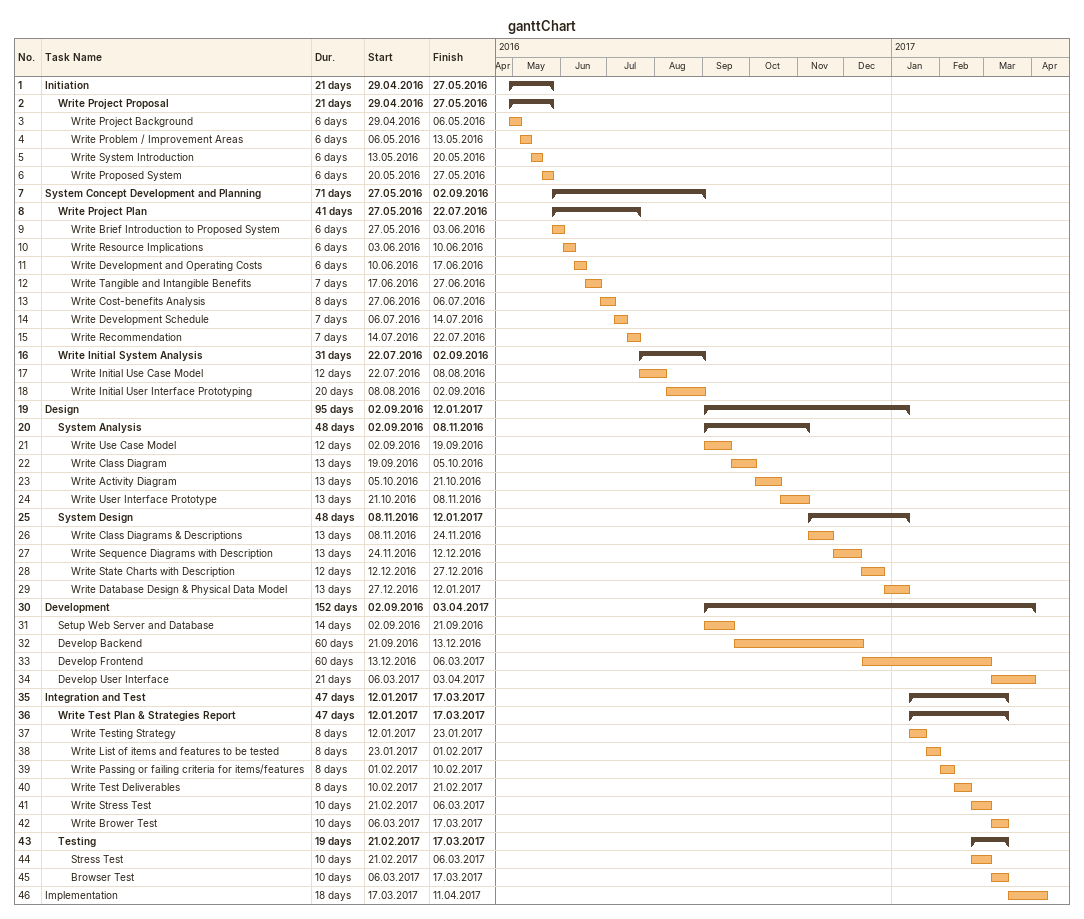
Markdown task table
ganttChart

| ID | Level | Task | Duration | Start | Finish |
|---|---|---|---|---|---|
| 1 | 1 | **Initiation** | 21d | 2016-04-29 | 2016-05-27 |
| 2 | 2 | **Write Project Proposal** | 21d | 2016-04-29 | 2016-05-27 |
| 3 | 3 | Write Project Background | 6d | 2016-04-29 | 2016-05-06 |
| 4 | 3 | Write Problem / Improvement Areas | 6d | 2016-05-06 | 2016-05-13 |
| 5 | 3 | Write System Introduction | 6d | 2016-05-13 | 2016-05-20 |
| 6 | 3 | Write Proposed System | 6d | 2016-05-20 | 2016-05-27 |
| 7 | 1 | **System Concept Development and Planning** | 71d | 2016-05-27 | 2016-09-02 |
| 8 | 2 | **Write Project Plan** | 41d | 2016-05-27 | 2016-07-22 |
| 9 | 3 | Write Brief Introduction to Proposed System | 6d | 2016-05-27 | 2016-06-03 |
| 10 | 3 | Write Resource Implications | 6d | 2016-06-03 | 2016-06-10 |
| 11 | 3 | Write Development and Operating Costs | 6d | 2016-06-10 | 2016-06-17 |
| 12 | 3 | Write Tangible and Intangible Benefits | 7d | 2016-06-17 | 2016-06-27 |
| 13 | 3 | Write Cost-benefits Analysis | 8d | 2016-06-27 | 2016-07-06 |
| 14 | 3 | Write Development Schedule | 7d | 2016-07-06 | 2016-07-14 |
| 15 | 3 | Write Recommendation | 7d | 2016-07-14 | 2016-07-22 |
| 16 | 2 | **Write Initial System Analysis** | 31d | 2016-07-22 | 2016-09-02 |
| 17 | 3 | Write Initial Use Case Model | 12d | 2016-07-22 | 2016-08-08 |
| 18 | 3 | Write Initial User Interface Prototyping | 20d | 2016-08-08 | 2016-09-02 |
| 19 | 1 | **Design** | 95d | 2016-09-02 | 2017-01-12 |
| 20 | 2 | **System Analysis** | 48d | 2016-09-02 | 2016-11-08 |
| 21 | 3 | Write Use Case Model | 12d | 2016-09-02 | 2016-09-19 |
| 22 | 3 | Write Class Diagram | 13d | 2016-09-19 | 2016-10-05 |
| 23 | 3 | Write Activity Diagram | 13d | 2016-10-05 | 2016-10-21 |
| 24 | 3 | Write User Interface Prototype | 13d | 2016-10-21 | 2016-11-08 |
| 25 | 2 | **System Design** | 48d | 2016-11-08 | 2017-01-12 |
| 26 | 3 | Write Class Diagrams & Descriptions | 13d | 2016-11-08 | 2016-11-24 |
| 27 | 3 | Write Sequence Diagrams with Description | 13d | 2016-11-24 | 2016-12-12 |
| 28 | 3 | Write State Charts with Description | 12d | 2016-12-12 | 2016-12-27 |
| 29 | 3 | Write Database Design & Physical Data Model | 13d | 2016-12-27 | 2017-01-12 |
| 30 | 1 | **Development** | 152d | 2016-09-02 | 2017-04-03 |
| 31 | 2 | Setup Web Server and Database | 14d | 2016-09-02 | 2016-09-21 |
| 32 | 2 | Develop Backend | 60d | 2016-09-21 | 2016-12-13 |
| 33 | 2 | Develop Frontend | 60d | 2016-12-13 | 2017-03-06 |
| 34 | 2 | Develop User Interface | 21d | 2017-03-06 | 2017-04-03 |
| 35 | 1 | **Integration and Test** | 47d | 2017-01-12 | 2017-03-17 |
| 36 | 2 | **Write Test Plan & Strategies Report** | 47d | 2017-01-12 | 2017-03-17 |
| 37 | 3 | Write Testing Strategy | 8d | 2017-01-12 | 2017-01-23 |
| 38 | 3 | Write List of items and features to be tested | 8d | 2017-01-23 | 2017-02-01 |
| 39 | 3 | Write Passing or failing criteria for items/features | 8d | 2017-02-01 | 2017-02-10 |
| 40 | 3 | Write Test Deliverables | 8d | 2017-02-10 | 2017-02-21 |
| 41 | 3 | Write Stress Test | 10d | 2017-02-21 | 2017-03-06 |
| 42 | 3 | Write Brower Test | 10d | 2017-03-06 | 2017-03-17 |
| 43 | 2 | **Testing** | 19d | 2017-02-21 | 2017-03-17 |
| 44 | 3 | Stress Test | 10d | 2017-02-21 | 2017-03-06 |
| 45 | 3 | Browser Test | 10d | 2017-03-06 | 2017-03-17 |
| 46 | 1 | Implementation | 18d | 2017-03-17 | 2017-04-11 |
